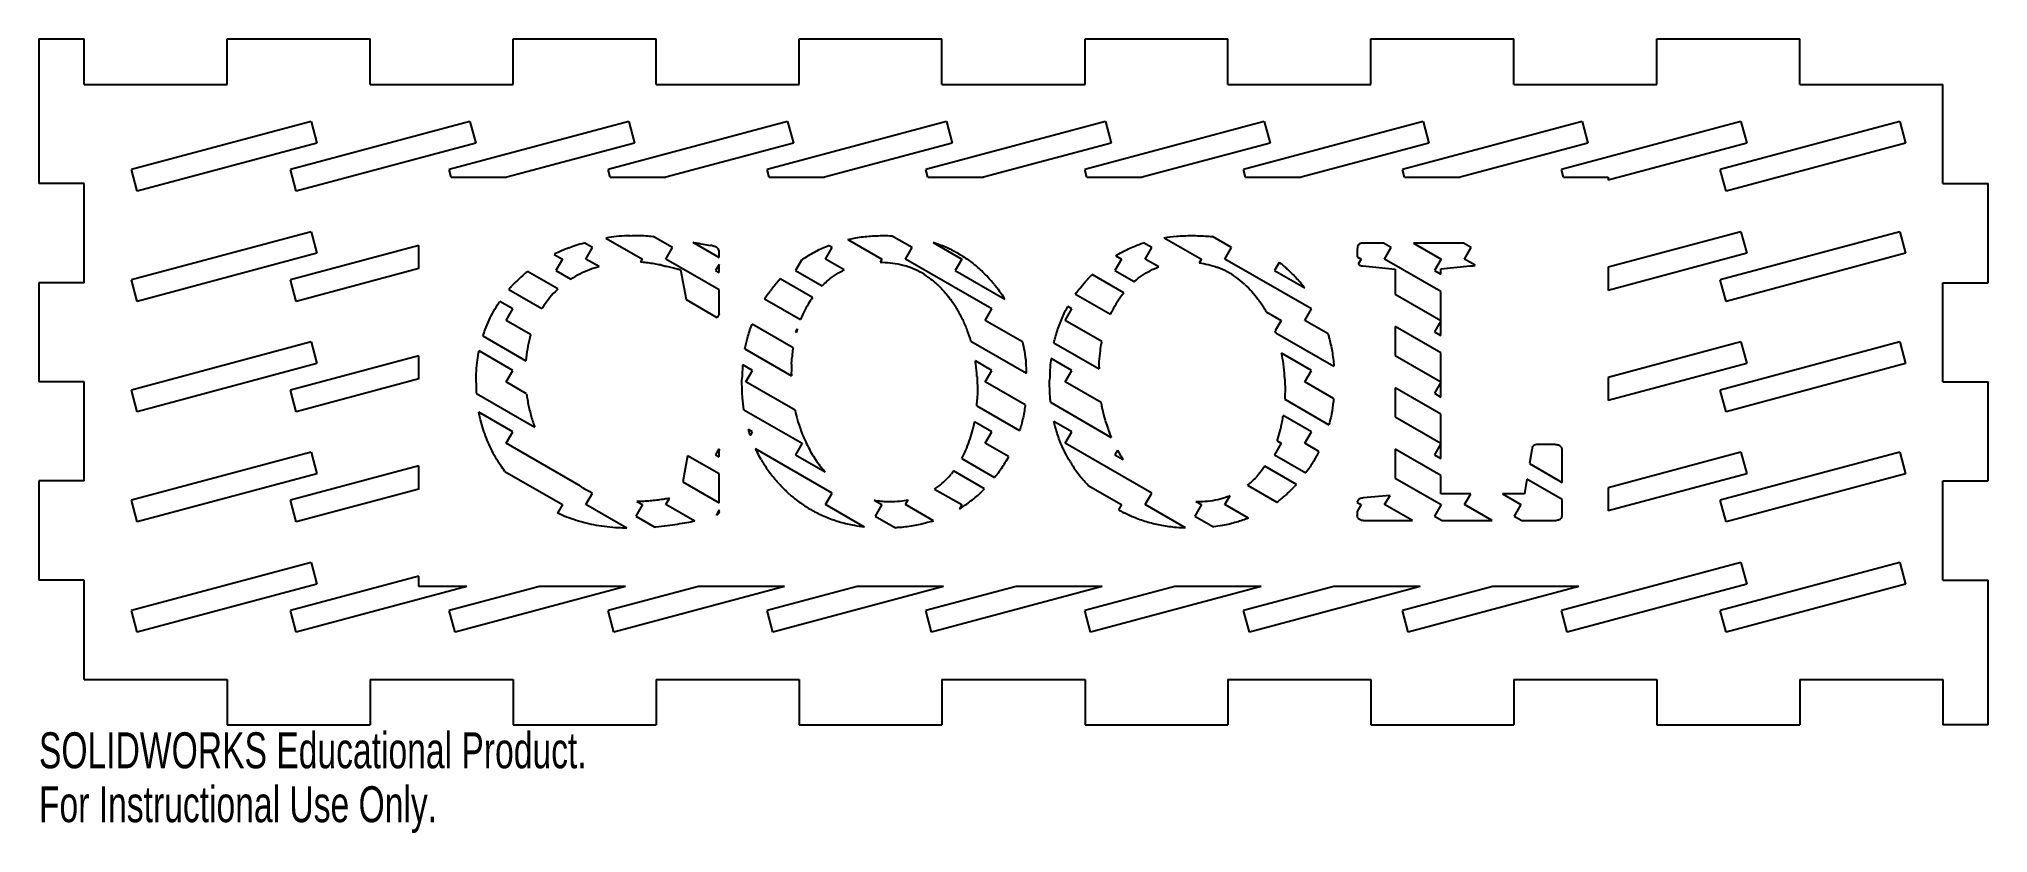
# Model space of a CAD drawing. Header units: millimetres. Extents: x -6 to 256, y -21 to 86.
import ezdxf

# ---------------------------------------------------------------- set-up
doc = ezdxf.new("R2010")
doc.units = ezdxf.units.MM
doc.styles.add('SLDTEXTSTYLE0', font='TXT', dxfattribs={"width": 0.7})

msp = doc.modelspace()

# ---------------------------------------------------------------- linework, layer by layer
at = {"color": 7, "linetype": 'Continuous', "lineweight": 25}
for p, q in [((-6.1, 86.1), (0, 86.1)), ((-6.1, 86.1), (-6.1, 66.67)), ((0, 80), (0, 86.1)), ((19.23, 86.1), (38.46, 86.1)), ((19.23, 80), (19.23, 86.1)), ((38.46, 80), (38.46, 86.1)), ((57.69, 86.1), (76.92, 86.1)), ((57.69, 80), (57.69, 86.1)), ((76.92, 80), (76.92, 86.1)), ((96.15, 86.1), (115.38, 86.1)), ((96.15, 80), (96.15, 86.1)), ((115.38, 80), (115.38, 86.1)), ((134.62, 86.1), (153.85, 86.1)), ((134.62, 80), (134.62, 86.1)), ((153.85, 80), (153.85, 86.1)), ((173.08, 86.1), (192.31, 86.1)), ((173.08, 80), (173.08, 86.1)), ((192.31, 80), (192.31, 86.1)), ((211.54, 86.1), (230.77, 86.1)), ((211.54, 80), (211.54, 86.1)), ((230.77, 80), (230.77, 86.1)), ((0, 80), (19.23, 80)), ((38.46, 80), (57.69, 80)), ((76.92, 80), (96.15, 80)), ((115.38, 80), (134.62, 80)), ((153.85, 80), (173.08, 80)), ((192.31, 80), (211.54, 80)), ((230.77, 80), (250, 80)), ((250, 66.67), (250, 80)), ((30.5, 75), (6.35, 68.53)), ((51.87, 75), (27.72, 68.53)), ((30.5, 75), (31.27, 72.1)), ((73.24, 75), (49.1, 68.53)), ((51.87, 75), (52.65, 72.1)), ((94.62, 75), (70.47, 68.53)), ((73.24, 75), (74.02, 72.1)), ((115.99, 75), (91.84, 68.53)), ((94.62, 75), (95.39, 72.1)), ((137.36, 75), (113.21, 68.53)), ((115.99, 75), (116.76, 72.1)), ((158.73, 75), (134.59, 68.53)), ((137.36, 75), (138.14, 72.1)), ((180.11, 75), (155.96, 68.53)), ((158.73, 75), (159.51, 72.1)), ((201.48, 75), (177.33, 68.53)), ((180.11, 75), (180.88, 72.1)), ((222.85, 75), (198.7, 68.53)), ((201.48, 75), (202.25, 72.1)), ((244.22, 75), (220.08, 68.53)), ((222.85, 75), (223.63, 72.1)), ((244.22, 75), (245, 72.1)), ((31.27, 72.1), (7.13, 65.63)), ((52.65, 72.1), (28.5, 65.63)), ((74.02, 72.1), (56.84, 67.5)), ((95.39, 72.1), (78.22, 67.5)), ((116.76, 72.1), (99.59, 67.5)), ((138.14, 72.1), (120.96, 67.5)), ((159.51, 72.1), (142.33, 67.5)), ((180.88, 72.1), (163.71, 67.5)), ((202.25, 72.1), (185.08, 67.5)), ((223.63, 72.1), (205, 67.11)), ((245, 72.1), (220.85, 65.63)), ((7.13, 65.63), (6.35, 68.53)), ((28.5, 65.63), (27.72, 68.53)), ((49.37, 67.5), (49.1, 68.53)), ((70.74, 67.5), (70.47, 68.53)), ((92.12, 67.5), (91.84, 68.53)), ((113.49, 67.5), (113.21, 68.53)), ((134.86, 67.5), (134.59, 68.53)), ((156.23, 67.5), (155.96, 68.53)), ((177.61, 67.5), (177.33, 68.53)), ((198.98, 67.5), (198.7, 68.53)), ((220.85, 65.63), (220.08, 68.53)), ((0, 66.67), (-6.1, 66.67)), ((0, 53.33), (0, 66.67)), ((49.37, 67.5), (56.84, 67.5)), ((70.74, 67.5), (78.22, 67.5)), ((92.12, 67.5), (99.59, 67.5)), ((113.49, 67.5), (120.96, 67.5)), ((134.86, 67.5), (142.33, 67.5)), ((156.23, 67.5), (163.71, 67.5)), ((177.61, 67.5), (185.08, 67.5)), ((198.98, 67.5), (205, 67.5)), ((205, 67.5), (205, 67.11)), ((250, 66.67), (256.1, 66.67)), ((256.1, 53.33), (256.1, 66.67)), ((30.5, 60.18), (6.35, 53.71)), ((45, 58.34), (27.72, 53.71)), ((30.5, 60.18), (31.27, 57.28)), ((45, 55.23), (45, 58.34)), ((68.38, 58.05), (67.25, 58.7)), ((67.49, 56.51), (68.38, 58.05)), ((70.16, 59.33), (75.07, 56.5)), ((79.12, 58.05), (76.51, 59.56)), ((78.23, 56.51), (79.12, 58.05)), ((81.87, 58.77), (85.4, 56.74)), ((99.72, 56.51), (100.61, 58.05)), ((100.61, 58.05), (100.12, 58.33)), ((102.72, 59.14), (107.3, 56.5)), ((111.36, 58.05), (108.6, 59.64)), ((110.47, 56.51), (111.36, 58.05)), ((114.19, 58.73), (118.04, 56.5)), ((143.59, 58.05), (142.49, 58.69)), ((142.7, 56.51), (143.59, 58.05)), ((145.29, 59.38), (150.28, 56.5)), ((154.33, 58.05), (151.79, 59.52)), ((153.45, 56.51), (154.33, 58.05)), ((171.24, 57.86), (171.24, 56.8)), ((174.79, 58.65), (172.01, 58.65)), ((175.82, 58.05), (174.79, 58.65)), ((174.93, 56.51), (175.82, 58.05)), ((178.79, 58.65), (182.51, 56.5)), ((185.53, 58.65), (178.79, 58.65)), ((186.57, 58.05), (185.53, 58.65)), ((185.68, 56.51), (186.57, 58.05)), ((222.85, 60.18), (205, 55.4)), ((244.22, 60.18), (220.08, 53.71)), ((222.85, 60.18), (223.63, 57.28)), ((244.22, 60.18), (245, 57.28)), ((31.27, 57.28), (7.13, 50.81)), ((45, 55.23), (28.5, 50.81)), ((63.21, 57.14), (64.32, 56.5)), ((64.32, 56.5), (63.43, 54.96)), ((69.27, 55.49), (67.49, 56.51)), ((75.07, 56.5), (74.82, 56.08)), ((85.4, 52.38), (78.23, 56.51)), ((80.2, 55.09), (80.95, 51.05)), ((85.4, 55.79), (84.92, 54.96)), ((85.4, 56.74), (85.4, 57.57)), ((85.4, 54.69), (85.4, 55.79)), ((96.47, 56.35), (95.67, 54.96)), ((102.23, 55.07), (99.72, 56.51)), ((107.3, 56.5), (107.06, 56.09)), ((122.1, 49.8), (110.47, 56.51)), ((118.04, 56.5), (117.16, 54.96)), ((139.53, 56.5), (138.64, 54.96)), ((138.76, 56.95), (139.53, 56.5)), ((144.54, 55.45), (142.7, 56.51)), ((150.28, 56.5), (149.99, 55.99)), ((165.08, 49.8), (153.45, 56.51)), ((160.76, 56.05), (160.13, 54.96)), ((171.24, 56.8), (171.77, 56.5)), ((171.77, 56.5), (171.38, 55.84)), ((171.98, 55.58), (176.35, 55.16)), ((182.48, 52.16), (174.93, 56.51)), ((176.35, 55.16), (176.35, 51.8)), ((182.51, 56.5), (181.62, 54.96)), ((182.48, 55.21), (186.42, 55.58)), ((182.48, 54.47), (182.48, 55.21)), ((187.11, 55.69), (185.68, 56.51)), ((223.63, 57.28), (205, 52.29)), ((205, 55.4), (205, 52.29)), ((245, 57.28), (220.85, 50.81)), ((0, 53.33), (-6.1, 53.33)), ((-6.1, 53.33), (-6.1, 40)), ((7.13, 50.81), (6.35, 53.71)), ((28.5, 50.81), (27.72, 53.71)), ((63.72, 52.49), (59.62, 54.85)), ((63.43, 54.96), (65.43, 53.81)), ((84.92, 54.96), (85.4, 54.69)), ((97.96, 51.33), (93.62, 53.84)), ((95.67, 54.96), (99.25, 52.89)), ((117.16, 54.96), (123.84, 51.1)), ((139.83, 51.97), (135.58, 54.42)), ((138.64, 54.96), (141.24, 53.47)), ((160.13, 54.96), (164.17, 52.63)), ((181.62, 54.96), (182.48, 54.47)), ((220.85, 50.81), (220.08, 53.71)), ((250, 40), (250, 53.33)), ((250, 53.33), (256.1, 53.33)), ((57.63, 49.8), (55.88, 50.81)), ((57.1, 52.42), (61.56, 49.84)), ((80.95, 51.05), (85.11, 48.65)), ((85.4, 49.21), (85.4, 52.38)), ((91.52, 51.15), (96.34, 48.37)), ((132.84, 49.8), (132.3, 50.11)), ((133.35, 51.81), (138.05, 49.1)), ((176.35, 51.8), (182.48, 48.26)), ((182.48, 48.26), (182.48, 52.16)), ((56.74, 48.26), (57.63, 49.8)), ((60.04, 46.36), (56.74, 48.26)), ((95.35, 44.58), (89.83, 47.77)), ((121.21, 48.26), (122.1, 49.8)), ((126.2, 45.38), (121.21, 48.26)), ((131.96, 48.26), (132.84, 49.8)), ((136.88, 45.42), (131.96, 48.26)), ((159.01, 49.41), (161.02, 48.25)), ((161.02, 48.25), (160.21, 46.85)), ((164.19, 48.26), (165.08, 49.8)), ((167.31, 46.46), (164.19, 48.26)), ((182.48, 43.9), (176.35, 47.44)), ((176.35, 47.44), (176.35, 43.55)), ((182.48, 48.2), (181.62, 46.71)), ((182.48, 46.21), (182.48, 48.2)), ((30.5, 45.36), (6.35, 38.89)), ((30.5, 45.36), (31.27, 42.46)), ((53.63, 46.17), (59.41, 42.83)), ((95.92, 47.15), (95.67, 46.71)), ((95.67, 46.71), (95.78, 46.65)), ((119.28, 45.48), (126.76, 41.16)), ((130.44, 45.24), (136.51, 41.74)), ((160.3, 46.61), (168.1, 42.11)), ((181.62, 46.71), (182.48, 46.21)), ((222.85, 45.36), (205, 40.58)), ((244.22, 45.36), (220.08, 38.89)), ((222.85, 45.36), (223.63, 42.46)), ((244.22, 45.36), (245, 42.46)), ((31.27, 42.46), (7.13, 35.99)), ((45, 43.52), (27.72, 38.89)), ((45, 40.41), (45, 43.52)), ((57.63, 41.54), (53.11, 44.16)), ((89.87, 41.54), (88.57, 42.29)), ((88.88, 44.43), (95.12, 40.82)), ((122.1, 41.54), (119.87, 42.83)), ((132.84, 41.54), (130.06, 43.15)), ((165.08, 41.54), (161.07, 43.86)), ((176.35, 43.55), (182.48, 40.01)), ((182.48, 40.01), (182.48, 43.9)), ((223.63, 42.46), (205, 37.47)), ((245, 42.46), (220.85, 35.99)), ((0, 40), (-6.1, 40)), ((0, 26.67), (0, 40)), ((45, 40.41), (28.5, 35.99)), ((56.74, 40.01), (57.63, 41.54)), ((59.5, 38.41), (56.74, 40.01)), ((88.98, 40.01), (89.87, 41.54)), ((95.61, 36.18), (88.98, 40.01)), ((121.21, 40.01), (122.1, 41.54)), ((126.58, 36.91), (121.21, 40.01)), ((131.96, 40.01), (132.84, 41.54)), ((136.81, 37.21), (131.96, 40.01)), ((164.19, 40.01), (165.08, 41.54)), ((168.07, 37.77), (164.19, 40.01)), ((182.48, 39.94), (181.62, 38.46)), ((182.48, 37.96), (182.48, 39.94)), ((205, 40.58), (205, 37.47)), ((250, 40), (256.1, 40)), ((256.1, 26.67), (256.1, 40)), ((7.13, 35.99), (6.35, 38.89)), ((28.5, 35.99), (27.72, 38.89)), ((52.75, 38.42), (60.59, 33.89)), ((120.05, 36.78), (125.82, 33.45)), ((129.99, 37.25), (138.16, 32.53)), ((161.5, 37.66), (167.44, 34.24)), ((176.35, 39.19), (176.35, 35.3)), ((182.48, 35.65), (176.35, 39.19)), ((181.62, 38.46), (182.48, 37.96)), ((220.85, 35.99), (220.08, 38.89)), ((57.63, 33.29), (53.07, 35.92)), ((88.73, 36.25), (96.55, 31.74)), ((122.1, 33.29), (119.76, 34.64)), ((132.84, 33.29), (130.43, 34.69)), ((165.08, 33.29), (161.29, 35.48)), ((176.35, 35.3), (182.48, 31.76)), ((182.48, 31.76), (182.48, 35.65)), ((56.74, 31.75), (57.63, 33.29)), ((66.53, 26.11), (56.74, 31.75)), ((89.87, 33.29), (89.33, 33.6)), ((89.58, 32.8), (89.87, 33.29)), ((96.55, 31.74), (95.67, 30.2)), ((121.21, 31.75), (122.1, 33.29)), ((124.34, 29.95), (121.21, 31.75)), ((131.96, 31.75), (132.84, 33.29)), ((143.59, 25.04), (131.96, 31.75)), ((161.02, 31.74), (160.13, 30.2)), ((160.47, 32.06), (161.02, 31.74)), ((164.19, 31.75), (165.08, 33.29)), ((166.09, 30.65), (164.19, 31.75)), ((182.48, 31.69), (181.62, 30.2)), ((182.48, 29.71), (182.48, 31.69)), ((197.55, 31.57), (195.52, 31.57)), ((30.5, 30.54), (6.35, 24.07)), ((30.5, 30.54), (31.27, 27.64)), ((81.16, 30.06), (80.51, 26.54)), ((85.4, 27.62), (81.16, 30.06)), ((85.37, 30.98), (84.92, 30.2)), ((84.92, 30.2), (85.4, 29.93)), ((85.4, 29.93), (85.4, 30.79)), ((100.61, 25.04), (90.31, 30.99)), ((95.67, 30.2), (99.65, 27.9)), ((118.04, 29.69), (122.45, 27.14)), ((138.99, 30.8), (138.64, 30.2)), ((138.64, 30.2), (139.74, 29.57)), ((160.13, 30.2), (164.34, 27.78)), ((176.35, 30.94), (176.35, 27.04)), ((182.48, 27.4), (176.35, 30.94)), ((181.62, 30.2), (182.48, 29.71)), ((194.75, 30.88), (194.43, 29.01)), ((194.43, 29.01), (198.83, 26.47)), ((198.83, 26.47), (198.83, 30.79)), ((222.85, 30.54), (205, 25.76)), ((244.22, 30.54), (220.08, 24.07)), ((222.85, 30.54), (223.63, 27.64)), ((244.22, 30.54), (245, 27.64)), ((0, 26.67), (-6.1, 26.67)), ((-6.1, 26.67), (-6.1, 13.33)), ((31.27, 27.64), (7.13, 21.17)), ((45, 28.7), (27.72, 24.07)), ((45, 25.59), (45, 28.7)), ((56.58, 27.95), (64.32, 23.49)), ((80.51, 26.54), (85.4, 23.72)), ((85.4, 23.72), (85.4, 27.62)), ((121.1, 25.62), (116.94, 28.02)), ((158.8, 28.66), (158.76, 28.6)), ((163.05, 26.21), (158.8, 28.66)), ((176.35, 27.04), (182.51, 23.49)), ((182.48, 24.93), (182.48, 27.4)), ((194.07, 26.91), (193.73, 24.93)), ((198.83, 24.16), (194.07, 26.91)), ((223.63, 27.64), (205, 22.65)), ((245, 27.64), (220.85, 21.17)), ((250, 13.33), (250, 26.67)), ((250, 26.67), (256.1, 26.67)), ((7.13, 21.17), (6.35, 24.07)), ((28.5, 21.17), (27.72, 24.07)), ((45, 25.59), (28.5, 21.17)), ((67.49, 23.5), (68.38, 25.04)), ((68.38, 25.04), (68.1, 25.2)), ((74.33, 23.91), (75.07, 23.49)), ((78.23, 23.5), (78.72, 24.34)), ((99.72, 23.5), (100.61, 25.04)), ((106.25, 24.09), (107.3, 23.49)), ((110.47, 23.5), (110.84, 24.15)), ((114.39, 25.59), (118.04, 23.49)), ((135.04, 26.08), (139.53, 23.49)), ((142.7, 23.5), (143.59, 25.04)), ((149.54, 23.91), (150.28, 23.49)), ((153.45, 23.5), (154.16, 24.73)), ((156.48, 26.11), (160.44, 23.82)), ((171.25, 23.78), (171.77, 23.49)), ((175.65, 24.74), (172.06, 24.42)), ((174.93, 23.5), (175.65, 24.74)), ((186.5, 24.93), (182.48, 24.93)), ((185.68, 23.5), (186.5, 24.93)), ((190.76, 24.93), (193.26, 23.49)), ((193.73, 24.93), (190.76, 24.93)), ((198.83, 22.13), (198.83, 24.16)), ((205, 25.76), (205, 22.65)), ((220.85, 21.17), (220.08, 24.07)), ((64.32, 23.49), (63.65, 22.33)), ((72.97, 20.33), (67.49, 23.5)), ((75.07, 23.49), (74.18, 21.95)), ((74.18, 21.95), (76.75, 20.47)), ((82.11, 21.26), (78.23, 23.5)), ((85.4, 22.78), (84.98, 22.05)), ((85.4, 22.55), (85.4, 22.78)), ((104.97, 20.47), (99.72, 23.5)), ((107.3, 23.49), (106.41, 21.95)), ((106.41, 21.95), (109.13, 20.38)), ((114.24, 21.32), (110.47, 23.5)), ((118.04, 23.49), (117.72, 22.92)), ((139.53, 23.49), (139.14, 22.8)), ((148.16, 20.35), (142.7, 23.5)), ((150.28, 23.49), (149.39, 21.95)), ((149.39, 21.95), (151.9, 20.5)), ((156.6, 21.68), (153.45, 23.5)), ((171.77, 23.49), (171.24, 22.58)), ((171.24, 22.58), (171.24, 22.14)), ((171.34, 21.68), (171.9, 21.36)), ((172.02, 21.35), (178.66, 21.35)), ((178.66, 21.35), (174.93, 23.5)), ((182.51, 23.49), (181.62, 21.95)), ((181.62, 21.95), (182.66, 21.35)), ((182.66, 21.35), (189.4, 21.35)), ((189.4, 21.35), (185.68, 23.5)), ((193.26, 23.49), (192.37, 21.95)), ((192.37, 21.95), (193.4, 21.35)), ((193.4, 21.35), (197.55, 21.35)), ((0, 13.33), (-6.1, 13.33)), ((0, 0), (0, 13.33)), ((30.5, 15.72), (6.35, 9.25)), ((45, 13.88), (27.72, 9.25)), ((30.5, 15.72), (31.27, 12.82)), ((45, 12.5), (45, 13.88)), ((222.85, 15.72), (198.7, 9.25)), ((244.22, 15.72), (220.08, 9.25)), ((222.85, 15.72), (223.63, 12.82)), ((244.22, 15.72), (245, 12.82)), ((250, 13.33), (256.1, 13.33)), ((256.1, -6.1), (256.1, 13.33)), ((31.27, 12.82), (7.13, 6.35)), ((51.45, 12.5), (28.5, 6.35)), ((51.45, 12.5), (45, 12.5)), ((61.23, 12.5), (49.1, 9.25)), ((72.82, 12.5), (49.87, 6.35)), ((72.82, 12.5), (61.23, 12.5)), ((82.61, 12.5), (70.47, 9.25)), ((94.2, 12.5), (71.24, 6.35)), ((94.2, 12.5), (82.61, 12.5)), ((103.98, 12.5), (91.84, 9.25)), ((115.57, 12.5), (92.62, 6.35)), ((115.57, 12.5), (103.98, 12.5)), ((125.35, 12.5), (113.21, 9.25)), ((136.94, 12.5), (113.99, 6.35)), ((136.94, 12.5), (125.35, 12.5)), ((146.72, 12.5), (134.59, 9.25)), ((158.31, 12.5), (135.36, 6.35)), ((158.31, 12.5), (146.72, 12.5)), ((168.1, 12.5), (155.96, 9.25)), ((179.69, 12.5), (156.73, 6.35)), ((179.69, 12.5), (168.1, 12.5)), ((189.47, 12.5), (177.33, 9.25)), ((201.06, 12.5), (178.11, 6.35)), ((201.06, 12.5), (189.47, 12.5)), ((223.63, 12.82), (199.48, 6.35)), ((245, 12.82), (220.85, 6.35)), ((7.13, 6.35), (6.35, 9.25)), ((28.5, 6.35), (27.72, 9.25)), ((49.87, 6.35), (49.1, 9.25)), ((71.24, 6.35), (70.47, 9.25)), ((92.62, 6.35), (91.84, 9.25)), ((113.99, 6.35), (113.21, 9.25)), ((135.36, 6.35), (134.59, 9.25)), ((156.73, 6.35), (155.96, 9.25)), ((178.11, 6.35), (177.33, 9.25)), ((199.48, 6.35), (198.7, 9.25)), ((220.85, 6.35), (220.08, 9.25)), ((0, 0), (19.23, 0)), ((19.23, 0), (19.23, -6.1)), ((38.46, 0), (38.46, -6.1)), ((38.46, 0), (57.69, 0)), ((57.69, 0), (57.69, -6.1)), ((76.92, 0), (76.92, -6.1)), ((76.92, 0), (96.15, 0)), ((96.15, 0), (96.15, -6.1)), ((115.38, 0), (115.38, -6.1)), ((115.38, 0), (134.62, 0)), ((134.62, 0), (134.62, -6.1)), ((153.85, 0), (153.85, -6.1)), ((153.85, 0), (173.08, 0)), ((173.08, 0), (173.08, -6.1)), ((192.31, 0), (192.31, -6.1)), ((192.31, 0), (211.54, 0)), ((211.54, 0), (211.54, -6.1)), ((230.77, 0), (230.77, -6.1)), ((230.77, 0), (250, 0)), ((250, 0), (250, -6.1)), ((19.23, -6.1), (38.46, -6.1)), ((57.69, -6.1), (76.92, -6.1)), ((96.15, -6.1), (115.38, -6.1)), ((134.62, -6.1), (153.85, -6.1)), ((173.08, -6.1), (192.31, -6.1)), ((211.54, -6.1), (230.77, -6.1)), ((256.1, -6.1), (250, -6.1))]:
    msp.add_line(p, q, dxfattribs=at)
for points, knots in [([(65.17, 58.02), (65.06, 57.97), (64.53, 57.76), (63.87, 57.47), (63.34, 57.21), (63.21, 57.14)], [0.71373283, 0.71373283, 0.71373283, 0.71373283, 0.72479864, 0.76559432, 0.77911758, 0.77911758, 0.77911758, 0.77911758]), ([(65.17, 58.02), (65.48, 58.14), (66.17, 58.38), (66.87, 58.6), (67.25, 58.7)], [0.71278556, 0.71278556, 0.71278556, 0.71278556, 0.74304533, 0.77911758, 0.77911758, 0.77911758, 0.77911758]), ([(73.39, 59.65), (73.26, 59.64), (72.66, 59.62), (71.59, 59.55), (70.65, 59.41), (70.17, 59.33), (70.16, 59.33)], [0.90156672, 0.90156672, 0.90156672, 0.90156672, 0.91299116, 0.95599981, 0.9990453, 1, 1, 1, 1]), ([(74.44, 59.67), (74.81, 59.67), (75.5, 59.66), (76.19, 59.59), (76.51, 59.56)], [0, 0, 0, 0, 0.1120689, 0.209648, 0.209648, 0.209648, 0.209648]), ([(81.87, 58.77), (81.93, 58.76), (82.39, 58.67), (83.18, 58.54), (83.91, 58.4), (84.24, 58.34)], [0.7569634, 0.7569634, 0.7569634, 0.7569634, 0.775532, 0.8975692, 1, 1, 1, 1]), ([(85.4, 57.57), (85.39, 57.66), (85.35, 57.85), (85.09, 58.08), (84.71, 58.24), (84.41, 58.3), (84.24, 58.34)], [0, 0, 0, 0, 0.17777, 0.38197, 0.652392, 1, 1, 1, 1]), ([(96.47, 56.35), (96.53, 56.4), (97.1, 56.79), (98.22, 57.48), (99.41, 58.05), (100.05, 58.31), (100.12, 58.33)], [0.2338599, 0.2338599, 0.2338599, 0.2338599, 0.2481091, 0.3692888, 0.4900396, 0.5045276, 0.5045276, 0.5045276, 0.5045276]), ([(102.72, 59.14), (103, 59.21), (103.93, 59.4), (105.55, 59.62), (106.89, 59.66), (107.58, 59.67)], [0.6816056, 0.6816056, 0.6816056, 0.6816056, 0.7375982, 0.8659381, 1, 1, 1, 1]), ([(116.64, 57.75), (116.26, 57.94), (115.45, 58.3), (114.62, 58.59), (114.19, 58.73)], [0.8298896, 0.8298896, 0.8298896, 0.8298896, 0.9124404, 1, 1, 1, 1]), ([(116.64, 57.75), (116.81, 57.67), (117.53, 57.29), (118.69, 56.58), (119.61, 55.89), (120.03, 55.54)], [0.6017222, 0.6017222, 0.6017222, 0.6017222, 0.6395597, 0.7585155, 0.8632612, 0.8632612, 0.8632612, 0.8632612]), ([(138.76, 56.95), (139.04, 57.12), (139.87, 57.6), (141.11, 58.2), (142.09, 58.56), (142.49, 58.69)], [0.3039522, 0.3039522, 0.3039522, 0.3039522, 0.3692888, 0.4900396, 0.5721122, 0.5721122, 0.5721122, 0.5721122]), ([(145.29, 59.38), (145.82, 59.47), (147.05, 59.63), (148.28, 59.66), (148.97, 59.67)], [0.7597944, 0.7597944, 0.7597944, 0.7597944, 0.8659381, 1, 1, 1, 1]), ([(148.97, 59.67), (149.68, 59.66), (150.63, 59.63), (151.57, 59.54), (151.79, 59.52)], [0, 0, 0, 0, 0.1380105, 0.1825152, 0.1825152, 0.1825152, 0.1825152]), ([(172.01, 58.65), (171.89, 58.64), (171.68, 58.63), (171.41, 58.47), (171.26, 58.19), (171.25, 57.98), (171.24, 57.86)], [0, 0, 0, 0, 0.269887, 0.495781, 0.723814, 1, 1, 1, 1]), ([(69.27, 55.49), (68.83, 55.37), (67.94, 55.08), (66.66, 54.52), (65.83, 54.06), (65.44, 53.81), (65.43, 53.81)], [0.2091937, 0.2091937, 0.2091937, 0.2091937, 0.2669739, 0.3264098, 0.3843373, 0.3852269, 0.3852269, 0.3852269, 0.3852269]), ([(77.75, 55.66), (77.66, 55.68), (77.31, 55.75), (76.68, 55.87), (75.85, 55.98), (75.23, 56.06), (74.88, 56.08), (74.82, 56.08)], [0.4230741, 0.4230741, 0.4230741, 0.4230741, 0.4641775, 0.5970467, 0.7354551, 0.8719482, 0.9015781, 0.9015781, 0.9015781, 0.9015781]), ([(77.75, 55.66), (77.93, 55.62), (78.37, 55.52), (79.04, 55.36), (79.68, 55.21), (80.05, 55.13), (80.2, 55.09)], [0.4936166, 0.4936166, 0.4936166, 0.4936166, 0.5836285, 0.712513, 0.829186, 0.9015781, 0.9015781, 0.9015781, 0.9015781]), ([(99.25, 52.89), (99.46, 53.11), (99.99, 53.61), (100.89, 54.32), (101.7, 54.8), (102.15, 55.03), (102.23, 55.07)], [0.468457, 0.468457, 0.468457, 0.468457, 0.555604, 0.6782587, 0.7992315, 0.825106, 0.825106, 0.825106, 0.825106]), ([(107.06, 56.09), (107.51, 56.08), (108.43, 56.05), (109.56, 55.85), (110.24, 55.66), (110.46, 55.59)], [0, 0, 0, 0, 0.1179324, 0.2404863, 0.3009717, 0.3009717, 0.3009717, 0.3009717]), ([(113.81, 53.87), (113.72, 53.94), (113.26, 54.28), (112.38, 54.83), (111.33, 55.3), (110.68, 55.52), (110.46, 55.59)], [0.3577697, 0.3577697, 0.3577697, 0.3577697, 0.3880381, 0.5087112, 0.62898, 0.6890385, 0.6890385, 0.6890385, 0.6890385]), ([(121.56, 54.07), (121.12, 54.52), (120.62, 55.02), (120.09, 55.49), (120.03, 55.54)], [0.4316118, 0.4316118, 0.4316118, 0.4316118, 0.553508, 0.5683506, 0.5683506, 0.5683506, 0.5683506]), ([(141.24, 53.47), (141.26, 53.48), (141.6, 53.78), (142.28, 54.32), (143.36, 54.97), (144.14, 55.31), (144.53, 55.45), (144.54, 55.45)], [0.3725644, 0.3725644, 0.3725644, 0.3725644, 0.3799584, 0.5026131, 0.623586, 0.7436574, 0.745353, 0.745353, 0.745353, 0.745353]), ([(149.99, 55.99), (150.39, 55.94), (151.22, 55.79), (152.03, 55.54), (152.44, 55.39)], [0, 0, 0, 0, 0.1060517, 0.2217016, 0.2217016, 0.2217016, 0.2217016]), ([(156.12, 53.1), (156.09, 53.13), (155.71, 53.48), (154.95, 54.09), (153.77, 54.83), (152.91, 55.21), (152.46, 55.38), (152.44, 55.39)], [0.2531586, 0.2531586, 0.2531586, 0.2531586, 0.2644234, 0.3880381, 0.5087112, 0.62898, 0.6338739, 0.6338739, 0.6338739, 0.6338739]), ([(160.76, 56.05), (161.05, 55.84), (161.37, 55.58), (161.69, 55.3), (161.73, 55.26)], [0.80960834, 0.80960834, 0.80960834, 0.80960834, 0.87810387, 0.89051186, 0.89051186, 0.89051186, 0.89051186]), ([(171.38, 55.84), (171.4, 55.82), (171.47, 55.73), (171.67, 55.6), (171.87, 55.59), (171.98, 55.58)], [0, 0, 0, 0, 0.0541208, 0.2779729, 0.5455161, 0.5455161, 0.5455161, 0.5455161]), ([(186.42, 55.58), (186.59, 55.59), (186.83, 55.6), (187.05, 55.66), (187.11, 55.69)], [0.5587884, 0.5587884, 0.5587884, 0.5587884, 0.8805857, 1, 1, 1, 1]), ([(57.1, 52.42), (57.18, 52.52), (57.31, 52.66), (57.44, 52.8), (57.48, 52.85)], [0.41148659, 0.41148659, 0.41148659, 0.41148659, 0.42330549, 0.42902682, 0.42902682, 0.42902682, 0.42902682]), ([(59.62, 54.85), (59.49, 54.74), (59.02, 54.36), (58.29, 53.69), (57.73, 53.12), (57.48, 52.85)], [0.41148659, 0.41148659, 0.41148659, 0.41148659, 0.42761177, 0.46689753, 0.50059404, 0.50059404, 0.50059404, 0.50059404]), ([(63.72, 52.49), (63.59, 52.36), (63.13, 51.92), (62.41, 51.1), (61.86, 50.31), (61.59, 49.88), (61.56, 49.84)], [0.4758101, 0.4758101, 0.4758101, 0.4758101, 0.4983841, 0.5554633, 0.6130581, 0.6192344, 0.6192344, 0.6192344, 0.6192344]), ([(93.62, 53.84), (93.24, 53.42), (92.77, 52.88), (92.34, 52.32), (92.25, 52.2)], [0.765461, 0.765461, 0.765461, 0.765461, 0.8744207, 0.9038658, 0.9038658, 0.9038658, 0.9038658]), ([(113.81, 53.87), (114.1, 53.66), (114.75, 53.11), (115.57, 52.29), (116.07, 51.67), (116.27, 51.42)], [0.6322404, 0.6322404, 0.6322404, 0.6322404, 0.7255867, 0.8544047, 0.9359733, 0.9359733, 0.9359733, 0.9359733]), ([(122.43, 53.07), (122.55, 52.92), (123.06, 52.3), (123.52, 51.63), (123.84, 51.1)], [0.0863205, 0.0863205, 0.0863205, 0.0863205, 0.1241605, 0.2452608, 0.2452608, 0.2452608, 0.2452608]), ([(133.35, 51.81), (133.53, 52.07), (133.95, 52.63), (134.4, 53.15), (134.66, 53.44)], [0.8170338, 0.8170338, 0.8170338, 0.8170338, 0.8772033, 0.952242, 0.952242, 0.952242, 0.952242]), ([(156.12, 53.1), (156.45, 52.8), (157.08, 52.17), (157.62, 51.47), (157.88, 51.12)], [0.6024169, 0.6024169, 0.6024169, 0.6024169, 0.71997, 0.8347605, 0.8347605, 0.8347605, 0.8347605]), ([(53.63, 46.17), (53.72, 46.46), (53.97, 47.18), (54.44, 48.29), (55.05, 49.49), (55.55, 50.31), (55.84, 50.74), (55.88, 50.81)], [0.1931617, 0.1931617, 0.1931617, 0.1931617, 0.2210148, 0.2622863, 0.3028199, 0.3433831, 0.3503043, 0.3503043, 0.3503043, 0.3503043]), ([(97.96, 51.33), (97.76, 51.04), (97.33, 50.41), (96.79, 49.41), (96.48, 48.7), (96.34, 48.37)], [0.0194373, 0.0194373, 0.0194373, 0.0194373, 0.1149912, 0.2308326, 0.3290675, 0.3290675, 0.3290675, 0.3290675]), ([(119.28, 45.48), (119.27, 45.49), (119.13, 46), (118.81, 46.97), (118.19, 48.36), (117.49, 49.69), (116.92, 50.52), (116.64, 50.93)], [0.5184741, 0.5184741, 0.5184741, 0.5184741, 0.5211868, 0.6425873, 0.7626743, 0.8812428, 1, 1, 1, 1]), ([(130.44, 45.24), (130.49, 45.46), (130.69, 46.28), (131.15, 47.68), (131.75, 49.09), (132.17, 49.88), (132.3, 50.11)], [0.348985, 0.348985, 0.348985, 0.348985, 0.391189, 0.5139639, 0.6350612, 0.6874837, 0.6874837, 0.6874837, 0.6874837]), ([(139.47, 51.5), (139.23, 51.16), (138.75, 50.47), (138.31, 49.65), (138.09, 49.19), (138.05, 49.1)], [0, 0, 0, 0, 0.1149912, 0.2308326, 0.255733, 0.255733, 0.255733, 0.255733]), ([(159.01, 49.41), (158.96, 49.5), (158.65, 50.02), (158.31, 50.52), (158.03, 50.93)], [0.8566247, 0.8566247, 0.8566247, 0.8566247, 0.8812428, 1, 1, 1, 1]), ([(85.4, 49.21), (85.39, 49.09), (85.36, 48.87), (85.19, 48.71), (85.11, 48.65)], [0, 0, 0, 0, 0.2073001, 0.3868521, 0.3868521, 0.3868521, 0.3868521]), ([(88.88, 44.43), (88.97, 44.91), (89.22, 46.01), (89.58, 47.12), (89.81, 47.74), (89.83, 47.77)], [0.294861, 0.294861, 0.294861, 0.294861, 0.391189, 0.5139639, 0.5202541, 0.5202541, 0.5202541, 0.5202541]), ([(60.04, 46.36), (60, 46.21), (59.82, 45.57), (59.58, 44.4), (59.45, 43.36), (59.41, 42.83)], [0.7786961, 0.7786961, 0.7786961, 0.7786961, 0.7974565, 0.8623658, 0.9289359, 0.9289359, 0.9289359, 0.9289359]), ([(95.35, 44.58), (95.33, 44.45), (95.26, 44), (95.22, 43.54), (95.19, 43.21)], [0.6881423, 0.6881423, 0.6881423, 0.6881423, 0.7244168, 0.8143797, 0.8143797, 0.8143797, 0.8143797]), ([(95.92, 47.15), (95.9, 47.07), (95.85, 46.9), (95.8, 46.74), (95.78, 46.65)], [0.44718022, 0.44718022, 0.44718022, 0.44718022, 0.46967539, 0.49520763, 0.49520763, 0.49520763, 0.49520763]), ([(126.2, 45.38), (126.3, 44.96), (126.49, 44), (126.63, 43.04), (126.68, 42.5)], [0.6520752, 0.6520752, 0.6520752, 0.6520752, 0.7366098, 0.8432102, 0.8432102, 0.8432102, 0.8432102]), ([(136.52, 42.03), (136.52, 42.26), (136.55, 42.98), (136.65, 44.05), (136.78, 44.88), (136.84, 45.22)], [0.6368463, 0.6368463, 0.6368463, 0.6368463, 0.7006268, 0.8357458, 0.9310205, 0.9310205, 0.9310205, 0.9310205]), ([(167.31, 46.46), (167.35, 46.3), (167.57, 45.53), (167.88, 44.09), (168.05, 42.8), (168.1, 42.14), (168.1, 42.14)], [0.5786685, 0.5786685, 0.5786685, 0.5786685, 0.6114857, 0.7366098, 0.8661499, 0.8665678, 0.8665678, 0.8665678, 0.8665678]), ([(52.7, 39.9), (52.71, 40.41), (52.72, 41.43), (52.87, 42.85), (53.02, 43.75), (53.11, 44.16)], [0, 0, 0, 0, 0.0470353, 0.0923439, 0.1301534, 0.1301534, 0.1301534, 0.1301534]), ([(88.57, 42.29), (88.56, 42.19), (88.52, 41.63), (88.49, 41.07), (88.48, 40.61)], [0, 0, 0, 0, 0.0202731, 0.1090969, 0.1090969, 0.1090969, 0.1090969]), ([(95.14, 42.39), (95.15, 42.5), (95.16, 42.78), (95.18, 43.05), (95.19, 43.21)], [0.7984822, 0.7984822, 0.7984822, 0.7984822, 0.82860657, 0.87376265, 0.87376265, 0.87376265, 0.87376265]), ([(120.09, 40.73), (120.09, 40.74), (120.06, 41.29), (119.99, 42), (119.89, 42.69), (119.87, 42.83)], [0.1358176, 0.1358176, 0.1358176, 0.1358176, 0.1366825, 0.2688404, 0.3033421, 0.3033421, 0.3033421, 0.3033421]), ([(126.76, 41.16), (126.75, 41.49), (126.73, 41.94), (126.69, 42.38), (126.68, 42.5)], [0.65207515, 0.65207515, 0.65207515, 0.65207515, 0.71662225, 0.73956197, 0.73956197, 0.73956197, 0.73956197]), ([(130.06, 43.15), (130, 42.76), (129.9, 41.8), (129.87, 40.82), (129.86, 40.24)], [0, 0, 0, 0, 0.076463, 0.1889866, 0.1889866, 0.1889866, 0.1889866]), ([(161.5, 40.37), (161.49, 40.5), (161.46, 41.17), (161.35, 42.34), (161.17, 43.38), (161.07, 43.86)], [0.1073484, 0.1073484, 0.1073484, 0.1073484, 0.1366825, 0.2688404, 0.3860496, 0.3860496, 0.3860496, 0.3860496]), ([(52.7, 39.85), (52.71, 39.41), (52.71, 38.93), (52.74, 38.46), (52.75, 38.42)], [0.95506909, 0.95506909, 0.95506909, 0.95506909, 0.99656069, 1, 1, 1, 1]), ([(88.73, 36.25), (88.65, 36.78), (88.52, 37.99), (88.48, 39.21), (88.47, 39.9)], [0.8807399, 0.8807399, 0.8807399, 0.8807399, 0.932459, 1, 1, 1, 1]), ([(129.99, 37.25), (129.97, 37.44), (129.89, 38.32), (129.87, 39.21), (129.85, 39.9)], [0.91338206, 0.91338206, 0.91338206, 0.91338206, 0.93245902, 1, 1, 1, 1]), ([(59.5, 38.41), (59.53, 38.15), (59.65, 37.33), (59.94, 35.97), (60.29, 34.73), (60.54, 34.04), (60.59, 33.89)], [0.1079803, 0.1079803, 0.1079803, 0.1079803, 0.1394339, 0.2066466, 0.2732396, 0.2928365, 0.2928365, 0.2928365, 0.2928365]), ([(120.05, 36.78), (120.08, 37.01), (120.1, 37.3), (120.11, 37.58), (120.11, 37.63)], [0.79537869, 0.79537869, 0.79537869, 0.79537869, 0.85912946, 0.87330272, 0.87330272, 0.87330272, 0.87330272]), ([(126.58, 36.91), (126.55, 36.64), (126.41, 35.74), (126.16, 34.59), (125.91, 33.71), (125.82, 33.45)], [0.2091509, 0.2091509, 0.2091509, 0.2091509, 0.2615193, 0.3867562, 0.4401354, 0.4401354, 0.4401354, 0.4401354]), ([(136.95, 36.42), (136.92, 36.57), (136.87, 36.83), (136.82, 37.09), (136.81, 37.21)], [0.90425001, 0.90425001, 0.90425001, 0.90425001, 0.95930135, 1, 1, 1, 1]), ([(168.07, 37.77), (168.02, 37.21), (167.86, 36.03), (167.61, 34.85), (167.44, 34.24)], [0.1526183, 0.1526183, 0.1526183, 0.1526183, 0.2615193, 0.386734, 0.386734, 0.386734, 0.386734]), ([(56.58, 27.95), (56.36, 28.25), (55.92, 28.88), (55.28, 29.88), (54.7, 30.99), (54.19, 32.14), (53.74, 33.34), (53.37, 34.59), (53.16, 35.46), (53.08, 35.91), (53.07, 35.92)], [0.5996734, 0.5996734, 0.5996734, 0.5996734, 0.6339413, 0.6726037, 0.7113211, 0.7507425, 0.790797, 0.8317951, 0.8734218, 0.8747762, 0.8747762, 0.8747762, 0.8747762]), ([(95.61, 36.18), (95.7, 35.74), (95.97, 34.65), (96.35, 33.61), (96.58, 32.98)], [0.601494, 0.601494, 0.601494, 0.601494, 0.7627325, 1, 1, 1, 1]), ([(118.04, 29.69), (118.24, 30.05), (118.6, 30.81), (119.08, 32.01), (119.47, 33.28), (119.67, 34.17), (119.76, 34.63), (119.76, 34.64)], [0.1171777, 0.1171777, 0.1171777, 0.1171777, 0.2301438, 0.3480231, 0.4694223, 0.5951009, 0.5979716, 0.5979716, 0.5979716, 0.5979716]), ([(132.62, 29.27), (132.38, 29.66), (131.86, 30.6), (131.16, 32.16), (130.7, 33.59), (130.49, 34.44), (130.43, 34.69)], [0.6371817, 0.6371817, 0.6371817, 0.6371817, 0.68169, 0.7426928, 0.8043228, 0.8286138, 0.8286138, 0.8286138, 0.8286138]), ([(136.95, 36.42), (137.05, 35.89), (137.33, 34.73), (137.74, 33.61), (137.97, 32.98)], [0.5724961, 0.5724961, 0.5724961, 0.5724961, 0.7627325, 1, 1, 1, 1]), ([(160.47, 32.06), (160.61, 32.46), (160.86, 33.3), (161.12, 34.45), (161.24, 35.19), (161.29, 35.48)], [0.3536823, 0.3536823, 0.3536823, 0.3536823, 0.4694223, 0.5951009, 0.6756282, 0.6756282, 0.6756282, 0.6756282]), ([(96.58, 32.98), (96.73, 32.63), (97.03, 31.94), (97.52, 30.93), (98.06, 30), (98.65, 29.13), (99.18, 28.43), (99.53, 28.04), (99.65, 27.9)], [0, 0, 0, 0, 0.072876, 0.1434021, 0.2118024, 0.2781108, 0.3426127, 0.3778988, 0.3778988, 0.3778988, 0.3778988]), ([(195.52, 31.57), (195.41, 31.56), (195.2, 31.55), (194.93, 31.43), (194.76, 31.18), (194.75, 30.99), (194.75, 30.88)], [0, 0, 0, 0, 0.285589, 0.521139, 0.740243, 1, 1, 1, 1]), ([(198.83, 30.79), (198.82, 30.91), (198.79, 31.14), (198.5, 31.42), (198.07, 31.55), (197.74, 31.56), (197.55, 31.57)], [0, 0, 0, 0, 0.20861, 0.412456, 0.668016, 1, 1, 1, 1]), ([(91.04, 29.58), (90.88, 29.87), (90.62, 30.33), (90.39, 30.81), (90.31, 30.99)], [0.64908367, 0.64908367, 0.64908367, 0.64908367, 0.68169003, 0.7007697, 0.7007697, 0.7007697, 0.7007697]), ([(91.04, 29.58), (91.19, 29.33), (91.66, 28.56), (92.28, 27.69), (92.77, 27.08), (92.87, 26.96)], [0.1370788, 0.1370788, 0.1370788, 0.1370788, 0.1651624, 0.2262519, 0.241266, 0.241266, 0.241266, 0.241266]), ([(124.34, 29.95), (124.18, 29.66), (123.7, 28.84), (123.06, 27.9), (122.56, 27.28), (122.45, 27.14)], [0.6885791, 0.6885791, 0.6885791, 0.6885791, 0.7525398, 0.8750385, 0.909282, 0.909282, 0.909282, 0.909282]), ([(132.62, 29.27), (132.7, 29.13), (133.12, 28.46), (133.74, 27.58), (134.32, 26.88), (134.51, 26.67)], [0.6976528, 0.6976528, 0.6976528, 0.6976528, 0.7138343, 0.7749239, 0.8026254, 0.8026254, 0.8026254, 0.8026254]), ([(138.99, 30.8), (139.14, 30.53), (139.39, 30.11), (139.65, 29.71), (139.74, 29.57)], [0.15253048, 0.15253048, 0.15253048, 0.15253048, 0.21180242, 0.24419319, 0.24419319, 0.24419319, 0.24419319]), ([(166.09, 30.65), (165.83, 30.12), (165.28, 29.14), (164.65, 28.2), (164.34, 27.78)], [0.6366583, 0.6366583, 0.6366583, 0.6366583, 0.7525398, 0.8568729, 0.8568729, 0.8568729, 0.8568729]), ([(94.88, 24.88), (94.52, 25.2), (93.83, 25.87), (93.18, 26.59), (92.87, 26.96)], [0.45033456, 0.45033456, 0.45033456, 0.45033456, 0.497509, 0.54489653, 0.54489653, 0.54489653, 0.54489653]), ([(114.39, 25.59), (114.46, 25.64), (114.89, 25.93), (115.64, 26.53), (116.28, 27.19), (116.59, 27.57), (116.62, 27.6)], [0.6008823, 0.6008823, 0.6008823, 0.6008823, 0.6252208, 0.7461716, 0.8701209, 0.8827285, 0.8827285, 0.8827285, 0.8827285]), ([(156.48, 26.11), (156.66, 26.25), (157.04, 26.57), (157.4, 26.92), (157.59, 27.13)], [0.6824583, 0.6824583, 0.6824583, 0.6824583, 0.7461716, 0.8234429, 0.8234429, 0.8234429, 0.8234429]), ([(158.76, 28.6), (158.48, 28.22), (158.12, 27.72), (157.7, 27.25), (157.59, 27.13)], [0.6824583, 0.6824583, 0.6824583, 0.6824583, 0.8123374, 0.8590154, 0.8590154, 0.8590154, 0.8590154]), ([(67.05, 25.77), (66.98, 25.81), (66.81, 25.92), (66.63, 26.03), (66.53, 26.11)], [0.73434813, 0.73434813, 0.73434813, 0.73434813, 0.74337006, 0.75887841, 0.75887841, 0.75887841, 0.75887841]), ([(78.72, 24.34), (78.49, 24.3), (77.98, 24.21), (77.18, 24.1), (76.32, 24.02), (75.48, 23.94), (74.81, 23.91), (74.44, 23.91), (74.33, 23.91)], [0.0541787, 0.0541787, 0.0541787, 0.0541787, 0.1633473, 0.3000302, 0.4373615, 0.5757202, 0.7023254, 0.7531528, 0.7531528, 0.7531528, 0.7531528]), ([(94.88, 24.88), (95, 24.78), (95.58, 24.27), (96.62, 23.49), (97.6, 22.88), (98.06, 22.63)], [0.335828, 0.335828, 0.335828, 0.335828, 0.3507722, 0.4115833, 0.4631323, 0.4631323, 0.4631323, 0.4631323]), ([(106.25, 24.09), (106.32, 24.08), (106.69, 24.01), (107.37, 23.93), (107.99, 23.91), (108.31, 23.9)], [0.8693521, 0.8693521, 0.8693521, 0.8693521, 0.8817475, 0.9403034, 1, 1, 1, 1]), ([(108.31, 23.9), (108.78, 23.92), (109.63, 23.94), (110.48, 24.07), (110.84, 24.15)], [0, 0, 0, 0, 0.1342398, 0.2392117, 0.2392117, 0.2392117, 0.2392117]), ([(117.72, 22.92), (118.06, 23.13), (118.91, 23.69), (120.05, 24.58), (120.8, 25.31), (121.1, 25.62)], [0.0417984, 0.0417984, 0.0417984, 0.0417984, 0.1177776, 0.2385504, 0.3199586, 0.3199586, 0.3199586, 0.3199586]), ([(149.69, 23.9), (150.17, 23.92), (151.1, 23.94), (152.46, 24.17), (153.47, 24.46), (154.02, 24.67), (154.16, 24.73)], [0, 0, 0, 0, 0.1342398, 0.2625457, 0.3858006, 0.4282375, 0.4282375, 0.4282375, 0.4282375]), ([(160.44, 23.82), (160.83, 24.11), (161.64, 24.76), (162.37, 25.49), (162.75, 25.89)], [0, 0, 0, 0, 0.0933372, 0.1990362, 0.1990362, 0.1990362, 0.1990362]), ([(171.25, 23.78), (171.26, 23.84), (171.29, 24), (171.43, 24.23), (171.71, 24.4), (171.93, 24.41), (172.06, 24.42)], [0.1360442, 0.1360442, 0.1360442, 0.1360442, 0.2753215, 0.5041743, 0.7246785, 1, 1, 1, 1]), ([(72.97, 20.33), (72.59, 20.34), (71.72, 20.36), (70.35, 20.48), (68.91, 20.69), (67.51, 20.97), (66.17, 21.35), (64.89, 21.8), (64.06, 22.14), (63.65, 22.33)], [0.0129044, 0.0129044, 0.0129044, 0.0129044, 0.0485481, 0.0954999, 0.1412445, 0.185695, 0.2293364, 0.2719798, 0.3137697, 0.3137697, 0.3137697, 0.3137697]), ([(82.11, 21.26), (81.76, 21.19), (80.99, 21.04), (79.76, 20.83), (78.37, 20.64), (77.36, 20.52), (76.8, 20.47), (76.75, 20.47)], [0.2092546, 0.2092546, 0.2092546, 0.2092546, 0.3065504, 0.4216584, 0.5456607, 0.6829347, 0.6974544, 0.6974544, 0.6974544, 0.6974544]), ([(85.4, 22.55), (85.39, 22.48), (85.35, 22.32), (85.17, 22.17), (85.04, 22.08), (84.98, 22.05)], [0, 0, 0, 0, 0.1568247, 0.3596074, 0.5067002, 0.5067002, 0.5067002, 0.5067002]), ([(104.97, 20.47), (104.51, 20.52), (103.42, 20.69), (101.73, 21.07), (99.96, 21.68), (98.75, 22.25), (98.14, 22.58), (98.06, 22.63)], [0.0853928, 0.0853928, 0.0853928, 0.0853928, 0.1309109, 0.193226, 0.2541152, 0.3142573, 0.3230302, 0.3230302, 0.3230302, 0.3230302]), ([(113.97, 21.24), (113.86, 21.2), (113.12, 20.98), (111.7, 20.65), (110.19, 20.44), (109.32, 20.39), (109.13, 20.38)], [0.5841579, 0.5841579, 0.5841579, 0.5841579, 0.606954, 0.7327498, 0.8635684, 0.9004229, 0.9004229, 0.9004229, 0.9004229]), ([(139.14, 22.8), (139.32, 22.7), (139.57, 22.56), (139.83, 22.42), (139.9, 22.39)], [0.0263938, 0.0263938, 0.0263938, 0.0263938, 0.0467031, 0.05466229, 0.05466229, 0.05466229, 0.05466229]), ([(148.16, 20.35), (147.75, 20.36), (146.68, 20.41), (144.99, 20.65), (143.12, 21.07), (141.42, 21.66), (140.37, 22.14), (139.9, 22.39)], [0.0263938, 0.0263938, 0.0263938, 0.0263938, 0.0667601, 0.1309109, 0.193226, 0.2541152, 0.3062981, 0.3062981, 0.3062981, 0.3062981]), ([(156.6, 21.67), (156.08, 21.47), (154.93, 21.08), (153.35, 20.71), (152.3, 20.55), (151.9, 20.5)], [0.4997672, 0.4997672, 0.4997672, 0.4997672, 0.606954, 0.7327498, 0.8114332, 0.8114332, 0.8114332, 0.8114332]), ([(171.34, 21.68), (171.32, 21.72), (171.26, 21.87), (171.25, 22.02), (171.24, 22.14)], [0.6281139, 0.6281139, 0.6281139, 0.6281139, 0.725297, 1, 1, 1, 1]), ([(197.55, 21.35), (197.74, 21.36), (198.07, 21.37), (198.5, 21.51), (198.8, 21.78), (198.82, 22.01), (198.83, 22.13)], [0, 0, 0, 0, 0.3325684, 0.5901921, 0.7910226, 1, 1, 1, 1])]:
    msp.add_open_spline(points, degree=3, knots=knots, dxfattribs=at)
for points in [[(73.39, 59.65), (73.74, 59.66), (74.09, 59.67), (74.44, 59.67)], [(107.58, 59.67), (107.92, 59.66), (108.26, 59.66), (108.6, 59.64)], [(162.95, 54.07), (162.55, 54.47), (162.15, 54.88), (161.73, 55.26)], [(122.43, 53.07), (122.14, 53.41), (121.85, 53.74), (121.56, 54.07)], [(134.99, 53.82), (134.88, 53.69), (134.77, 53.57), (134.66, 53.44)], [(134.99, 53.82), (135.04, 53.88), (135.09, 53.94), (135.15, 54)], [(135.15, 54), (135.29, 54.14), (135.43, 54.28), (135.58, 54.42)], [(164.06, 52.77), (163.7, 53.22), (163.32, 53.64), (162.95, 54.07)], [(164.06, 52.77), (164.09, 52.73), (164.13, 52.68), (164.17, 52.63)], [(91.52, 51.15), (91.75, 51.51), (91.99, 51.86), (92.25, 52.2)], [(116.64, 50.93), (116.52, 51.09), (116.39, 51.26), (116.27, 51.42)], [(139.83, 51.97), (139.71, 51.82), (139.59, 51.66), (139.47, 51.5)], [(158.03, 50.93), (157.98, 50.99), (157.93, 51.06), (157.88, 51.12)], [(136.88, 45.42), (136.86, 45.35), (136.85, 45.29), (136.84, 45.22)], [(160.3, 46.61), (160.27, 46.69), (160.24, 46.77), (160.21, 46.85)], [(95.14, 42.39), (95.12, 41.99), (95.12, 41.59), (95.11, 41.19)], [(136.52, 42.03), (136.51, 41.93), (136.51, 41.84), (136.51, 41.74)], [(168.1, 42.11), (168.1, 42.12), (168.1, 42.13), (168.1, 42.14)], [(52.7, 39.85), (52.7, 39.87), (52.7, 39.88), (52.7, 39.9)], [(88.47, 39.9), (88.47, 40.13), (88.48, 40.37), (88.48, 40.61)], [(95.11, 41.19), (95.11, 41.07), (95.12, 40.94), (95.12, 40.82)], [(120.09, 40.73), (120.12, 40.16), (120.13, 39.59), (120.15, 39.02)], [(129.85, 39.9), (129.86, 40.01), (129.86, 40.13), (129.86, 40.24)], [(161.5, 40.37), (161.52, 39.92), (161.52, 39.47), (161.53, 39.02)], [(120.15, 39.02), (120.14, 38.56), (120.14, 38.09), (120.11, 37.63)], [(161.53, 39.02), (161.53, 38.57), (161.52, 38.12), (161.5, 37.66)], [(89.58, 32.8), (89.49, 33.06), (89.41, 33.33), (89.33, 33.6)], [(137.97, 32.98), (138.03, 32.83), (138.09, 32.68), (138.16, 32.53)], [(85.37, 30.98), (85.39, 30.92), (85.39, 30.86), (85.4, 30.79)], [(116.74, 27.75), (116.7, 27.7), (116.66, 27.65), (116.62, 27.6)], [(116.74, 27.75), (116.8, 27.84), (116.87, 27.93), (116.94, 28.02)], [(135.04, 26.08), (134.86, 26.27), (134.68, 26.47), (134.51, 26.67)], [(67.05, 25.77), (67.39, 25.57), (67.74, 25.37), (68.1, 25.2)], [(149.54, 23.91), (149.59, 23.91), (149.64, 23.91), (149.69, 23.9)], [(162.94, 26.08), (162.88, 26.02), (162.81, 25.95), (162.75, 25.89)], [(163.05, 26.21), (163.01, 26.17), (162.98, 26.13), (162.94, 26.08)], [(113.97, 21.24), (114.06, 21.26), (114.15, 21.29), (114.24, 21.32)], [(156.6, 21.67), (156.6, 21.68), (156.6, 21.68), (156.6, 21.68)], [(172.02, 21.35), (171.98, 21.35), (171.94, 21.35), (171.9, 21.36)]]:
    msp.add_open_spline(points, degree=3, dxfattribs=at)

# ---------------------------------------------------------------- texts
at = {"color": 7, "linetype": 'Continuous', "char_height": 4.8336, "attachment_point": 1, "style": 'SLDTEXTSTYLE0'}
for s, insert in [('SOLIDWORKS Educational Product.', (-6.1, -7.12)), ('For Instructional Use Only.', (-6.1, -14.37))]:
    msp.add_mtext(s, dxfattribs=dict(at, insert=insert))

doc.saveas('drawing.dxf')
